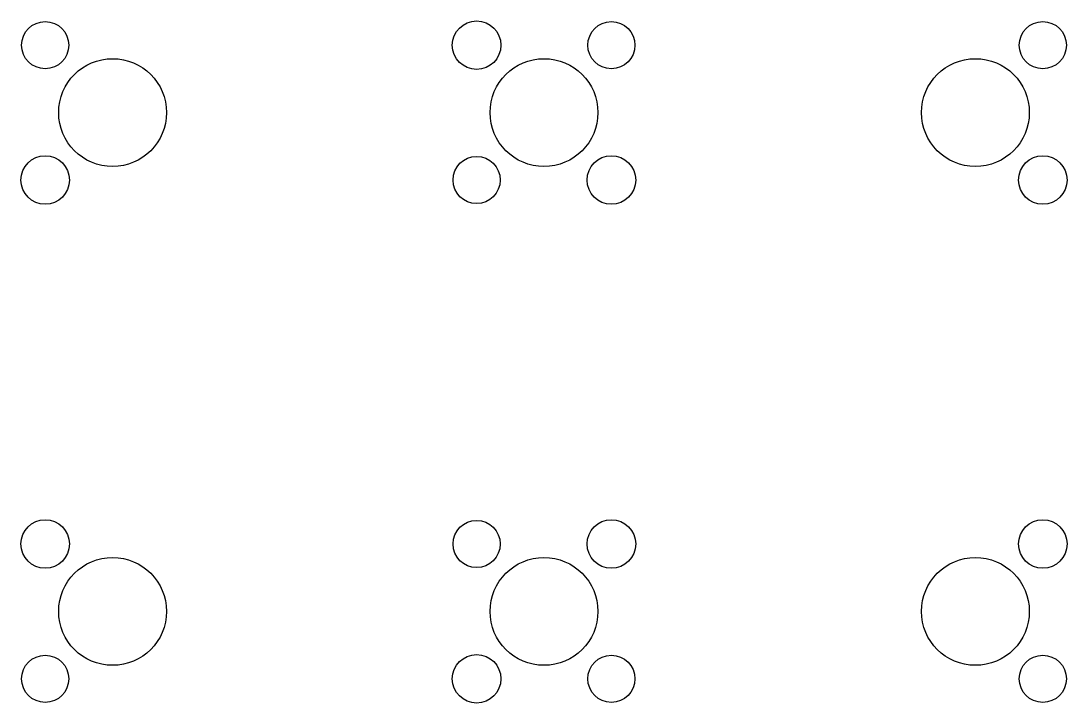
# Model space of a CAD drawing. Extents: x -388 to 388, y -253 to 253.
import ezdxf

# ---------------------------------------------------------------- set-up
doc = ezdxf.new("R2010")
doc.units = 0

msp = doc.modelspace()

# ---------------------------------------------------------------- linework, layer by layer
for centre, radius in [((-370, 235), 17.5), ((-50, 235), 18), ((50, 235), 17.5), ((370, 235), 17.5), ((-320, 185), 40), ((0, 185), 40), ((320, 185), 40), ((-370, 135), 18), ((-50, 135), 17.5), ((50, 135), 18), ((370, 135), 18), ((-370, -135), 18), ((-50, -135), 17.5), ((50, -135), 18), ((370, -135), 18), ((-320, -185), 40), ((0, -185), 40), ((320, -185), 40), ((-50, -235), 18), ((-370, -235), 17.5), ((50, -235), 17.5), ((370, -235), 17.5)]:
    msp.add_circle(centre, radius)

doc.saveas('drawing.dxf')
